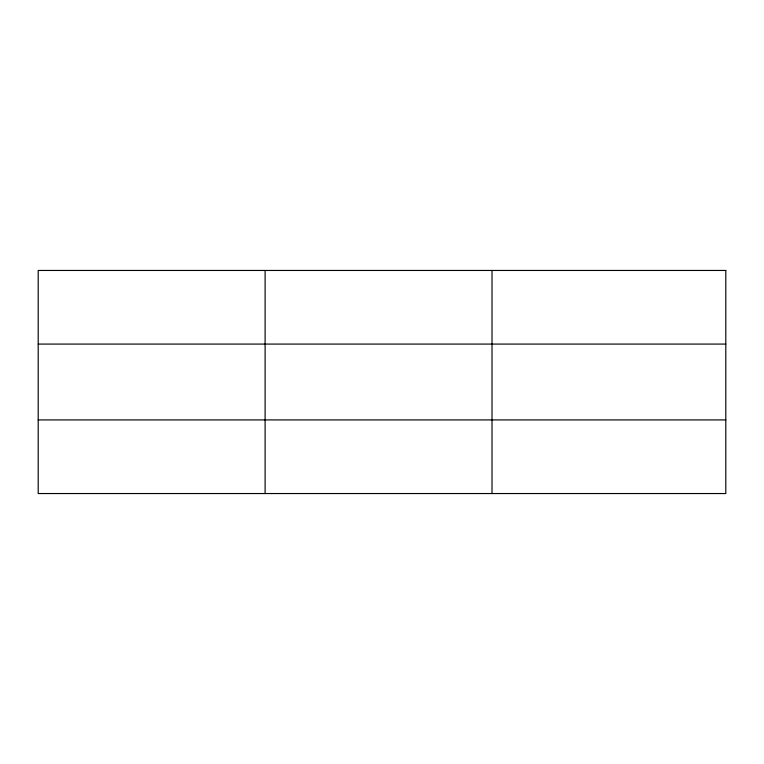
<?xml version="1.0" encoding="UTF-8"?>
<svg xmlns="http://www.w3.org/2000/svg" width="764" height="764" viewBox="0 0 764 764"><rect width="100%" height="100%" fill="white"/><g stroke="black" fill="none" stroke-linecap="round" stroke-linejoin="round"><path stroke-width="1.15" d="M265.108 270.456L265.108 493.544M492.016 270.456L492.016 493.544M38.2 344.077L725.8 344.077M38.2 419.923L725.8 419.923M725.8 270.456L725.8 493.544L38.2 493.544L38.2 270.456L725.8 270.456"/></g></svg>
